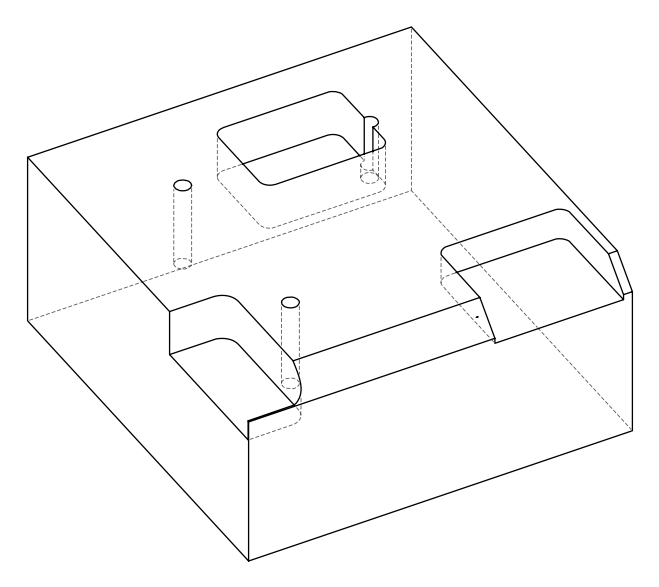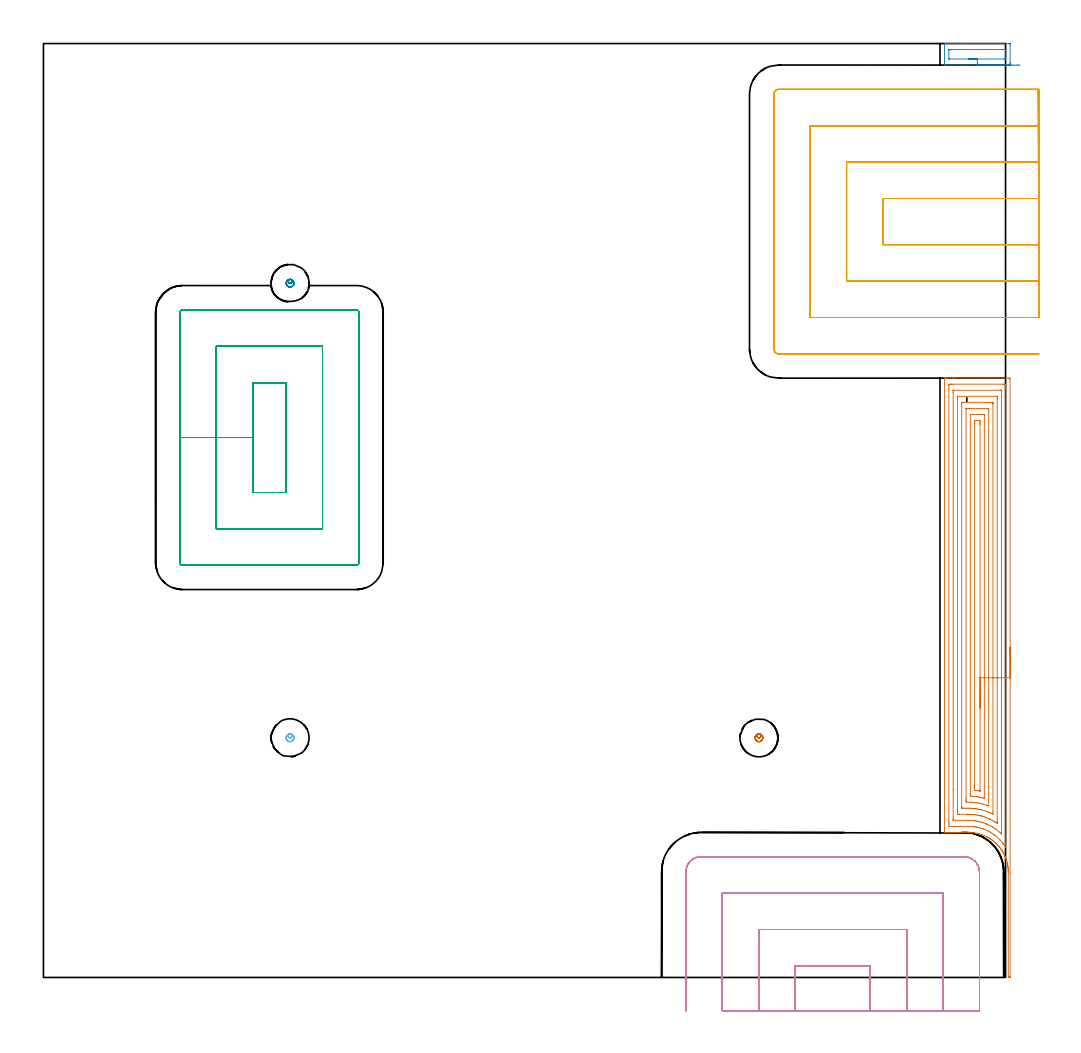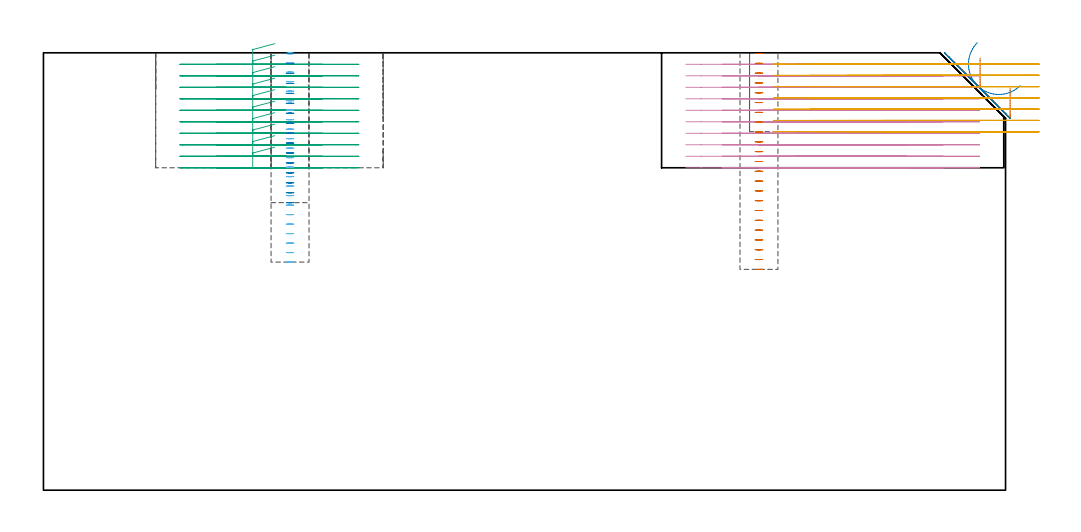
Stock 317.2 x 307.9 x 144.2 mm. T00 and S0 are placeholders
(PLAN: 8 operations, 2 tool changes, 60.2 min)
(1 AREA_MILL | FG_CHAMFER_SURFACE | UGT0205_001 | 10.38 min | 44917 mm3)
(2 AREA_MILL_1 | FG_CHAMFER_SURFACE_1 | UGT0205_001 | 0.67 min | 3534 mm3)
(3 MILL_RECTANGULAR_POCKET | POCKET_RECTANGULAR_STRAIGHT | NXT0201_012 | Follow Part, ap 4, ae 75% | 12.98 min | 282352 mm3)
(4 MILL_SLOT | SLOT_PARTIAL_RECTANGULAR | NXT0201_012 | Follow Part, ap 4, ae 75% | 17.86 min | 194769 mm3)
(5 MILL_SLOT_1 | SLOT_PARTIAL_RECTANGULAR_1 | NXT0201_012 | Follow Part, ap 4, ae 75% | 15.29 min | 221695 mm3)
(6 MILL_BLIND_HOLE_FROM_SOLID_MATERIAL | STEP1POCKET | NXT0201_010 | Spiral | 1.1 min | 8479 mm3)
(7 MILL_BLIND_HOLE_FROM_SOLID_MATERIAL_1 | STEP1POCKET_1 | NXT0201_010 | Spiral | 1.1 min | 8752 mm3)
(8 MILL_BLIND_HOLE_FROM_SOLID_MATERIAL_2 | STEP1POCKET_2 | NXT0201_010 | Spiral | 0.77 min | 4123 mm3)
(TOOL UGT0205_001 | Chamfer Mill 20 x 3 x 45 deg. | D20 FL50 Z2)
(TOOL NXT0201_012 | ENDMILL 16mm [2P460-1600-NA 1630] | D16 FL38 Z6)
(TOOL NXT0201_010 | ENDMILL 10mm [2P460-1000-NA 1630] | D10 FL30 Z6)
(OP 1 AREA_MILL)
G17 G21 G94 G90
T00 M6
G54
G17 G0 G90 X318.7 Y108.8 S1061 M3
G43 Z154.2 H0
Z132.6
G94 G1 Y108.762 Z131.728 F250.
Y108.648 Z130.864
Y108.459 Z130.012
Y108.197 Z129.18
Y107.863 Z128.374
Y107.46 Z127.6
Y106.992 Z126.864
Y106.46 Z126.172
Y105.871 Z125.529
Y105.228 Z124.94
Y104.536 Z124.409
Y103.8 Z123.94
Y103.026 Z123.537
Y102.22 Z123.203
Y101.388 Z122.941
Y100.537 Z122.752
Y99.672 Z122.638
Y98.8 Z122.6
Y0.323
X318.699 Y0.162 Z122.601
X318.695 Y0.021 Z122.605
X318.693 Y0.002 Z122.607
X318.358 Y0. Z122.941
X318.132 Z123.167
X318.123 Y0.002 Z123.176
X318.105 Y0.008 Z123.19
X318.1 Y0.161 Z123.2
X318.097 Y34.573 Z123.201
X318.096 Y34.81 Z123.198
X318.089 Y35.001 Z123.204
X318.088 Y35.019
X318.083 Y35.12 Z123.207
X318.075 Y35.479 Z123.223
X318.046 Y35.925 Z123.253
X318.003 Y36.314 Z123.292
X317.998 Y36.371 Z123.298
X317.978 Y36.523 Z123.321
X317.937 Y36.817 Z123.361
X317.868 Y37.207 Z123.428
X317.859 Y37.263 Z123.439
X317.853 Y37.292 Z123.445
X317.836 Y37.377 Z123.464
X317.766 Y37.709 Z123.534
X317.653 Y38.155 Z123.645
X317.552 Y38.506 Z123.747
X317.473 Y38.781 Z123.827
X317.383 Y39.046 Z123.916
X317.281 Y39.322 Z124.019
X317.217 Y39.494 Z124.082
X317.12 Y39.73 Z124.177
X317.056 Y39.885 Z124.239
X317.035 Y39.938 Z124.262
X316.988 Y40.045 Z124.312
X316.946 Y40.137 Z124.354
X316.856 Y40.331 Z124.441
X316.831 Y40.386 Z124.466
X316.587 Y40.885 Z124.713
X316.395 Y41.224 Z124.903
X316.349 Y41.306 Z124.949
X316.129 Y41.67 Z125.168
X316.098 Y41.722 Z125.199
X315.76 Y42.229 Z125.537
X315.7 Y42.319 Z125.597
X315.594 Y42.468 Z125.703
X315.463 Y42.642 Z125.835
X315.156 Y43.028 Z126.144
X314.87 Y43.367 Z126.428
X314.815 Y43.434 Z126.484
X314.795 Y43.456 Z126.504
X314.751 Y43.506 Z126.548
X314.638 Y43.623 Z126.661
X314.573 Y43.689 Z126.723
X314.345 Y43.928 Z126.953
X313.93 Y44.34 Z127.37
X313.876 Y44.388 Z127.424
X313.866 Y44.397 Z127.434
X313.683 Y44.548 Z127.612
X313.096 Y45.039 Z128.204
X313.044 Y45.082 Z128.256
X312.776 Y45.289 Z128.524
X312.682 Y45.353 Z128.618
X312.349 Y45.578 Z128.949
X312.189 Y45.687 Z129.11
X312.158 Y45.709 Z129.142
X311.82 Y45.92 Z129.48
X311.77 Y45.952 Z129.529
X311.607 Y46.046 Z129.688
X311.458 Y46.134 Z129.84
X311.377 Y46.181 Z129.922
X311.272 Y46.237 Z130.028
X311.06 Y46.339 Z130.239
X310.387 Y46.665 Z130.913
X309.5 Y47.029 Z131.799
X309.385 Y47.073 Z131.913
X308.614 Y47.304 Z132.684
X307.728 Y47.519 Z133.57
X307.455 Y47.566 Z133.842
X307.382 Y47.578 Z133.914
X306.842 Y47.67 Z134.455
X305.956 Y47.76 Z135.342
X305.071 Y47.793 Z136.228
X297.326 Y47.801 Z143.971
X297.105 Y47.81 Z144.191
X297.1 Y47.919 Z144.2
Y197.438
X297.103 Y197.59 Z144.188
X297.143 Y197.594 Z144.149
X297.512 Y197.6 Z143.788
X297.912 Z143.387
X298.558 Z142.738
X299.77 Z141.527
X300.337 Z140.957
X311.904 Z129.393
X318.132 Z123.165
X318.417 Y197.598 Z122.88
X318.692 Y197.59 Z122.606
X318.699 Y197.316 Z122.599
X318.7 Y98.8 Z122.6
X317.286 Z124.014
Y44.305
X317.283 Y43.456 Z124.017
X317.282 Y43.416 Z124.018
X317.242 Y42.923 Z124.058
X316.882 Y43.456 Z124.418
X316.666 Y43.768 Z124.634
X316.353 Y44.191 Z124.947
X316.229 Y44.348 Z125.071
X315.623 Y45.081 Z125.677
X315.47 Y45.241 Z125.83
X315.463 Y45.248 Z125.837
X314.598 Y46.108 Z126.702
X314.573 Y46.129 Z126.727
X313.683 Y46.856 Z127.617
X313.466 Y47.026 Z127.834
X312.794 Y47.485 Z128.506
X312.101 Y47.919 Z129.199
X311.904 Y48.029 Z129.396
X311.665 Y48.159 Z129.635
X311.014 Y48.465 Z130.286
X310.231 Y48.812 Z131.069
X310.124 Y48.855 Z131.176
X310.052 Y48.885 Z131.248
X309.55 Y49.058 Z131.75
X309.235 Y49.154 Z132.065
X308.752 Y49.295 Z132.548
X308.345 Y49.393 Z132.955
X308.011 Y49.47 Z133.289
X307.606 Y49.553 Z133.694
X307.455 Y49.577 Z133.845
X307.036 Y49.642 Z134.264
X306.566 Y49.704 Z134.734
X306.56 Z134.74
X305.676 Y49.768 Z135.624
X305.608 Y49.772 Z135.692
X304.786 Y49.791 Z136.514
X304.698 Y49.792 Z136.602
X299.353 Y49.798 Z141.947
X298.558 Y49.809 Z142.742
X298.517 Y50.597 Z142.783
X298.516 Y50.639 Z142.784
X298.514 Y51.489 Z142.786
Y194.357
X298.517 Y195.206 Z142.783
X298.519 Y195.245 Z142.781
X298.558 Y195.59 Z142.742
X299.057 Y195.598 Z142.243
X299.447 Y195.599 Z141.853
X299.945 Y195.6 Z141.355
X316.353 Y195.599 Z124.947
X316.853 Y195.597 Z124.447
X317.242 Y195.59 Z124.058
X317.28 Y195.206 Z124.02
X317.283 Y195.166 Z124.017
X317.286 Y194.314 Z124.014
Y194.27
Y98.8
X315.871 Z125.429
Y47.509
X315.869 Y47.372 Z125.431
X315.868 Y47.324 Z125.432
X315.866 Y47.31 Z125.434
X315.836 Y47.335 Z125.464
X315.463 Y47.682 Z125.837
X315.2 Y47.919 Z126.1
X314.573 Y48.436 Z126.727
X314.101 Y48.812 Z127.199
X313.683 Y49.097 Z127.617
X312.863 Y49.634 Z128.437
X312.794 Y49.677 Z128.506
X312.749 Y49.704 Z128.551
X312.206 Y50. Z129.094
X311.904 Y50.148 Z129.396
X311.069 Y50.541 Z130.231
X311.014 Y50.565 Z130.286
X310.94 Y50.597 Z130.36
X310.124 Y50.914 Z131.176
X309.644 Y51.079 Z131.656
X309.235 Y51.192 Z132.065
X308.427 Y51.407 Z132.873
X308.345 Y51.426 Z132.955
X308.05 Y51.489 Z133.25
X307.455 Y51.593 Z133.845
X307.332 Y51.613 Z133.968
X306.565 Y51.698 Z134.735
X306.335 Y51.721 Z134.965
X305.676 Y51.762 Z135.624
X305.39 Y51.776 Z135.91
X304.786 Y51.788 Z136.514
X304.484 Y51.792 Z136.816
X300.029 Y51.799 Z141.271
X299.967 Y51.803 Z141.333
X299.94 Y51.807 Z141.36
X299.935 Y51.817 Z141.365
X299.932 Y51.895 Z141.368
X299.929 Y52.382 Z141.371
X299.928 Y61.836 Z141.372
X299.929 Y192.938 Z141.371
Y193.421
X299.931 Y193.524 Z141.369
X299.934 Y193.573 Z141.366
X299.936 Y193.59 Z141.364
X299.981 Y193.593 Z141.319
X300.16 Y193.599 Z141.14
X315.463 Y193.6 Z125.837
X315.641 Y193.598 Z125.659
X315.76 Y193.595 Z125.54
X315.853 Y193.59 Z125.447
X315.865 Y193.576 Z125.435
X315.867 Y193.557 Z125.433
X315.869 Y193.421 Z125.431
X315.871 Y193.012 Z125.429
Y98.8
X314.457 Z126.843
Y51.489
X314.455 Y51.101 Z126.845
X314.453 Y50.907 Z126.847
X314.45 Y50.825 Z126.85
X314.193 Y50.978 Z127.107
X313.683 Y51.302 Z127.617
X313.385 Y51.489 Z127.915
X312.794 Y51.822 Z128.506
X312.128 Y52.157 Z129.172
X311.904 Y52.261 Z129.396
X311.638 Y52.382 Z129.662
X311.014 Y52.64 Z130.286
X310.583 Y52.815 Z130.717
X310.124 Y52.969 Z131.176
X309.289 Y53.22 Z132.011
X309.235 Y53.234 Z132.065
X309.076 Y53.275 Z132.224
X308.345 Y53.441 Z132.955
X308.134 Y53.487 Z133.166
X307.455 Y53.599 Z133.845
X306.951 Y53.662 Z134.349
X306.565 Y53.7 Z134.735
X306.102 Y53.739 Z135.198
X305.676 Y53.762 Z135.624
X305.171 Y53.781 Z136.129
X304.786 Y53.787 Z136.514
X304.27 Y53.792 Z137.03
X302.117 Y53.796 Z139.183
X301.594 Y53.799 Z139.706
X301.423 Y53.806 Z139.877
X301.35 Y53.826 Z139.95
X301.345 Y54.049 Z139.955
X301.344 Y54.167 Z139.956
X301.343 Y54.944 Z139.957
Y190.743
X301.345 Y191.517 Z139.955
X301.347 Y191.57 Z139.953
X301.349 Y191.59 Z139.951
X301.37 Y191.592 Z139.93
X301.476 Y191.596 Z139.824
X301.69 Y191.599 Z139.61
X314.125 Z127.175
X314.328 Y191.597 Z126.972
X314.428 Y191.592 Z126.872
X314.449 Y191.59 Z126.851
X314.451 Y191.577 Z126.849
X314.453 Y191.539 Z126.847
X314.457 Y190.86 Z126.843
Y190.743
Y98.8
X313.043 Z128.257
Y54.81
X313.041 Y54.167 Z128.259
X313.039 Y53.921 Z128.261
X313.036 Y53.847 Z128.264
X312.94 Y53.888 Z128.36
X312.794 Y53.952 Z128.506
X312.329 Y54.167 Z128.971
X311.904 Y54.353 Z129.396
X311.579 Y54.494 Z129.721
X311.014 Y54.715 Z130.286
X310.181 Y55.003 Z131.119
X310.124 Y55.02 Z131.176
X309.987 Y55.06 Z131.313
X309.235 Y55.258 Z132.065
X308.97 Y55.326 Z132.33
X308.345 Y55.458 Z132.955
X307.858 Y55.548 Z133.442
X307.455 Y55.605 Z133.845
X306.835 Y55.682 Z134.465
X306.565 Y55.705 Z134.735
X305.869 Y55.758 Z135.431
X305.676 Y55.766 Z135.624
X304.95 Y55.788 Z136.35
X304.786 Y55.79 Z136.514
X304.055 Y55.793 Z137.245
X303.163 Y55.795 Z138.137
X303.006 Y55.799 Z138.294
X302.849 Y55.805 Z138.451
X302.763 Y55.812 Z138.537
X302.761 Y55.87 Z138.539
X302.759 Y55.953 Z138.541
X302.757 Y56.202 Z138.543
Y188.315
X302.758 Y188.958 Z138.542
X302.76 Y189.205 Z138.54
X302.764 Y189.458 Z138.536
X302.773 Y189.59 Z138.527
X302.847 Y189.593 Z138.453
X303.006 Y189.597 Z138.294
X303.257 Y189.6 Z138.043
X312.154 Z129.146
X312.794 Y189.595 Z128.506
X313.006 Y189.59 Z128.294
X313.036 Y189.588 Z128.264
X313.039 Y189.508 Z128.261
X313.041 Y189.375 Z128.259
X313.043 Y189.208 Z128.257
Y188.958
Y98.8
X311.629 Z129.671
X311.628 Y56.691 Z129.672
X311.627 Y56.614 Z129.673
X311.625 Y56.577 Z129.675
X311.624 Y56.569 Z129.676
X311.014 Y56.78 Z130.286
X310.818 Y56.845 Z130.482
X310.124 Y57.052 Z131.176
X309.835 Y57.136 Z131.465
X309.235 Y57.284 Z132.065
X308.665 Y57.417 Z132.635
X308.345 Y57.475 Z132.955
X307.59 Y57.603 Z133.71
X307.455 Y57.619 Z133.845
X306.591 Y57.712 Z134.709
X306.565 Y57.714 Z134.735
X306.234 Y57.738 Z135.066
X305.676 Y57.771 Z135.624
X305.641 Y57.773 Z135.659
X304.18 Y57.803 Z137.12
X304.178 Y57.905 Z137.122
X304.173 Y58.353 Z137.127
X304.172 Y58.631 Z137.128
X304.171 Y59.247 Z137.129
X304.172 Y187.173 Z137.128
X304.174 Y187.481 Z137.126
X304.176 Y187.557 Z137.124
X304.178 Y187.587 Z137.122
X304.218 Y187.59 Z137.082
X304.362 Y187.597 Z136.938
X304.786 Y187.599 Z136.514
X305.25 Y187.6 Z136.05
X311.014 Y187.599 Z130.286
X311.481 Y187.597 Z129.819
X311.601 Y187.59 Z129.699
X311.622 Y187.584 Z129.678
X311.624 Y187.544 Z129.676
X311.627 Y187.45 Z129.673
X311.628 Y187.173 Z129.672
X311.629 Y186.556 Z129.671
Y98.8
X310.215 Z131.085
X310.214 Y59.433 Z131.086
X310.211 Y59.252 Z131.089
X310.208 Y59.132 Z131.092
X310.201 Y59.084 Z131.099
X310.188 Y59.086 Z131.112
X310.124 Y59.1 Z131.176
X309.502 Y59.255 Z131.798
X309.235 Y59.312 Z132.065
X308.377 Y59.491 Z132.923
X308.345 Y59.496 Z132.955
X308.181 Y59.523 Z133.119
X307.455 Y59.623 Z133.845
X307.341 Y59.638 Z133.959
X306.565 Y59.712 Z134.735
X306.359 Y59.73 Z134.941
X305.676 Y59.783 Z135.624
X305.592 Y59.791 Z135.708
X305.585 Y60.416 Z135.715
X305.586 Y185.387 Z135.714
Y185.477
X305.59 Y185.568 Z135.71
X305.592 Y185.587 Z135.708
X305.598 Y185.591 Z135.702
X305.623 Y185.596 Z135.677
X305.676 Y185.598 Z135.624
X306.353 Y185.6 Z134.947
X306.565 Z134.735
X309.235 Z132.065
X309.914 Y185.599 Z131.386
X310.124 Y185.593 Z131.176
X310.193 Y185.59 Z131.107
X310.208 Y185.58 Z131.092
X310.211 Y185.538 Z131.089
X310.213 Y185.478 Z131.087
X310.214 Y185.387 Z131.086
X310.215 Y185.297 Z131.085
Y98.8
X308.8 Z132.5
Y61.745
X308.798 Y61.592 Z132.502
X308.795 Y61.471 Z132.505
X308.794 Y61.441 Z132.506
X308.776 Z132.524
X308.724 Y61.447 Z132.576
X308.113 Y61.541 Z133.187
X307.455 Y61.626 Z133.845
X307.093 Y61.672 Z134.207
X307.009 Y61.688 Z134.291
X307.006 Y61.76 Z134.294
X307.002 Y62.201 Z134.298
X307. Y62.658 Z134.3
Y63.094
Y182.273
X307.002 Y182.709 Z134.298
X307.006 Y183.159 Z134.294
X307.018 Y183.59 Z134.282
X307.455 Y183.6 Z133.845
X308.345 Z132.955
X308.782 Y183.59 Z132.518
X308.793 Y183.45 Z132.507
X308.797 Y183.148 Z132.503
X308.8 Y182.709 Z132.5
Y182.252
Y98.8
Y97.928 Z132.538
Y97.064 Z132.651
Y96.212 Z132.84
Y95.38 Z133.103
Y94.574 Z133.436
Y93.8 Z133.839
Y93.064 Z134.308
Y92.372 Z134.839
Y91.729 Z135.429
Y91.14 Z136.072
Y90.609 Z136.764
Y90.14 Z137.5
Y89.737 Z138.273
Y89.403 Z139.079
Y89.141 Z139.911
Y88.952 Z140.763
Y88.838 Z141.628
Y88.8 Z142.5
G0 Z154.2
M5
M2
(OP 2 AREA_MILL_1)
G17 G21 G94 G90
T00 M6
G54
G17 G0 G90 X322.042 Y300.8 S1061 M3
G43 Z154.2 H0
Z133.395
G94 G1 X321.399 Z132.806 F250.
X320.707 Z132.275
X319.971 Z131.806
X319.197 Z131.403
X318.391 Z131.07
X317.559 Z130.807
X316.708 Z130.618
X315.843 Z130.504
X314.971 Z130.466
X314.1 Z130.504
X313.235 Z130.618
X312.383 Z130.807
X311.551 Z131.07
X310.745 Z131.403
X309.971 Z131.806
X309.235 Z132.275
X308.543 Z132.806
X307.9 Z133.395
X303.006 Z138.287
X302.159 Z139.14
X297.154 Z144.145
X297.105 Y300.803 Z144.193
X297.104 Y300.806 Z144.194
X297.1 Y300.821 Z144.2
Y307.879
X297.104 Y307.894 Z144.194
X297.105 Y307.897 Z144.193
X297.154 Y307.9 Z144.145
X302.159 Z139.14
X303.006 Z138.287
X318.132 Z123.163
X318.559 Y307.897 Z122.736
X318.691 Y307.89 Z122.605
X318.698 Y307.759 Z122.598
X318.7 Y307.438 Z122.6
Y301.581
X318.697 Y301.262 Z122.603
X318.691 Y300.806 Z122.605
X318.596 Y300.802 Z122.699
X318.132 Y300.8 Z123.163
X307.9 Z133.395
X307.902 Y301.262 Z133.398
X307.9 Y302.8 Z133.4
X298.785 Y302.801 Z142.515
X298.558 Y302.807 Z142.742
X298.531 Y302.809 Z142.769
X298.521 Y302.899 Z142.779
X298.516 Y302.984 Z142.784
X298.515 Y303.027 Z142.785
Y305.759
X298.518 Y305.845 Z142.782
X298.522 Y305.892 Z142.778
X298.53 Y305.894 Z142.77
X298.558 Y305.897 Z142.742
X299.219 Y305.9 Z142.081
X317.015 Y305.899 Z124.285
X317.242 Y305.893 Z124.058
X317.269 Y305.891 Z124.031
X317.279 Y305.801 Z124.021
X317.284 Y305.716 Z124.016
X317.285 Y305.673 Z124.015
Y302.941
X317.282 Y302.855 Z124.018
X317.278 Y302.808 Z124.022
X317.27 Y302.806 Z124.03
X317.242 Y302.803 Z124.058
X316.581 Y302.8 Z124.719
X307.9 Z133.4
X307.311 Z134.043
X306.78 Z134.735
X306.311 Z135.471
X305.908 Z136.245
X305.574 Z137.051
X305.312 Z137.883
X305.123 Z138.735
X305.009 Z139.6
X304.971 Z140.471
X305.009 Z141.343
X305.123 Z142.208
X305.312 Z143.059
X305.574 Z143.891
X305.908 Z144.697
X306.311 Z145.471
X306.78 Z146.207
X307.311 Z146.899
X307.9 Z147.542
G0 Z154.2
M5
M2
(OP 3 MILL_RECTANGULAR_POCKET)
G17 G21 G94 G90
T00 M6
G54
G17 G0 G90 X76.241 Y196.1 S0 M3
G43 Z154.2 H1
Z147.2
G94 G1 X69. Z145.26 F250.
Y178. Z140.41
Y159.9 F500.
X80.
Y196.1
X69.
Y178.
X57.
Y147.9
X92.
Y208.1
X57.
Y178.
X45.
Y136.7
G3 X45.8 Y135.9 R0.8
G1 X103.2
G3 X104. Y136.7 R0.8
G1 Y219.3
G3 X103.2 Y220.1 R0.8
G1 X45.8
G3 X45. Y219.3 R0.8
G1 Y178.
Y177.
G0 X76.241 Y196.1 Z143.41
G1 X69. Z141.47 F250.
Y178. Z136.62
Y159.9 F500.
X80.
Y196.1
X69.
Y178.
X57.
Y147.9
X92.
Y208.1
X57.
Y178.
X45.
Y136.7
G3 X45.8 Y135.9 R0.8
G1 X103.2
G3 X104. Y136.7 R0.8
G1 Y219.3
G3 X103.2 Y220.1 R0.8
G1 X45.8
G3 X45. Y219.3 R0.8
G1 Y178.
Y177.
G0 X76.241 Y196.1 Z139.62
G1 X69. Z137.68 F250.
Y178. Z132.83
Y159.9 F500.
X80.
Y196.1
X69.
Y178.
X57.
Y147.9
X92.
Y208.1
X57.
Y178.
X45.
Y136.7
G3 X45.8 Y135.9 R0.8
G1 X103.2
G3 X104. Y136.7 R0.8
G1 Y219.3
G3 X103.2 Y220.1 R0.8
G1 X45.8
G3 X45. Y219.3 R0.8
G1 Y178.
Y177.
G0 X76.241 Y196.1 Z135.83
G1 X69. Z133.89 F250.
Y178. Z129.04
Y159.9 F500.
X80.
Y196.1
X69.
Y178.
X57.
Y147.9
X92.
Y208.1
X57.
Y178.
X45.
Y136.7
G3 X45.8 Y135.9 R0.8
G1 X103.2
G3 X104. Y136.7 R0.8
G1 Y219.3
G3 X103.2 Y220.1 R0.8
G1 X45.8
G3 X45. Y219.3 R0.8
G1 Y178.
Y177.
G0 X76.241 Y196.1 Z132.04
G1 X69. Z130.1 F250.
Y178. Z125.25
Y159.9 F500.
X80.
Y196.1
X69.
Y178.
X57.
Y147.9
X92.
Y208.1
X57.
Y178.
X45.
Y136.7
G3 X45.8 Y135.9 R0.8
G1 X103.2
G3 X104. Y136.7 R0.8
G1 Y219.3
G3 X103.2 Y220.1 R0.8
G1 X45.8
G3 X45. Y219.3 R0.8
G1 Y178.
Y177.
G0 X76.241 Y196.1 Z128.25
G1 X69. Z126.31 F250.
Y178. Z121.46
Y159.9 F500.
X80.
Y196.1
X69.
Y178.
X57.
Y147.9
X92.
Y208.1
X57.
Y178.
X45.
Y136.7
G3 X45.8 Y135.9 R0.8
G1 X103.2
G3 X104. Y136.7 R0.8
G1 Y219.3
G3 X103.2 Y220.1 R0.8
G1 X45.8
G3 X45. Y219.3 R0.8
G1 Y178.
Y177.
G0 X76.241 Y196.1 Z124.46
G1 X69. Z122.52 F250.
Y178. Z117.67
Y159.9 F500.
X80.
Y196.1
X69.
Y178.
X57.
Y147.9
X92.
Y208.1
X57.
Y178.
X45.
Y136.7
G3 X45.8 Y135.9 R0.8
G1 X103.2
G3 X104. Y136.7 R0.8
G1 Y219.3
G3 X103.2 Y220.1 R0.8
G1 X45.8
G3 X45. Y219.3 R0.8
G1 Y178.
Y177.
G0 X76.241 Y196.1 Z120.67
G1 X69. Z118.73 F250.
Y178. Z113.88
Y159.9 F500.
X80.
Y196.1
X69.
Y178.
X57.
Y147.9
X92.
Y208.1
X57.
Y178.
X45.
Y136.7
G3 X45.8 Y135.9 R0.8
G1 X103.2
G3 X104. Y136.7 R0.8
G1 Y219.3
G3 X103.2 Y220.1 R0.8
G1 X45.8
G3 X45. Y219.3 R0.8
G1 Y178.
Y177.
G0 X76.241 Y196.1 Z116.88
G1 X69. Z114.94 F250.
Y178. Z110.09
Y159.9 F500.
X80.
Y196.1
X69.
Y178.
X57.
Y147.9
X92.
Y208.1
X57.
Y178.
X45.
Y136.7
G3 X45.8 Y135.9 R0.8
G1 X103.2
G3 X104. Y136.7 R0.8
G1 Y219.3
G3 X103.2 Y220.1 R0.8
G1 X45.8
G3 X45. Y219.3 R0.8
G1 Y178.
Y177.
G0 X76.241 Y196.1 Z113.09
G1 X69. Z111.15 F250.
Y178. Z106.3
Y159.9 F500.
X80.
Y196.1
X69.
Y178.
X57.
Y147.9
X92.
Y208.1
X57.
Y178.
X45.
Y136.7
G3 X45.8 Y135.9 R0.8
G1 X103.2
G3 X104. Y136.7 R0.8
G1 Y219.3
G3 X103.2 Y220.1 R0.8
G1 X45.8
G3 X45. Y219.3 R0.8
G1 Y178.
Y177.
G0 Z154.2
M5
M2
(OP 4 MILL_SLOT)
G17 G21 G94 G90
T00 M6
G54
G17 G0 G90 X272.601 Y-11. S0 M3
G43 Z154.2 H1
Z140.41
G94 G1 X272.6 Y-8. F250.
Y3.8 F500.
X247.8
Y-8.
Y-11. F250.
X284.602
X284.6 Y-8.
Y15.8 F500.
X235.8
Y-8.
Y-11. F250.
X296.604
X296.6 Y-8.
Y27.8 F500.
X223.8
Y-8.
Y-11. F250.
X308.6 Y-10.984
Y-7.984
Y34.8 F500.
G3 X303.6 Y39.8 R5.
G1 X216.8
G3 X211.8 Y34.8 R5.
G1 Y-8.
Y-11. F250.
G0 X272.601 Z136.62
G1 X272.6 Y-8.
Y3.8 F500.
X247.8
Y-8.
Y-11. F250.
X284.602
X284.6 Y-8.
Y15.8 F500.
X235.8
Y-8.
Y-11. F250.
X296.604
X296.6 Y-8.
Y27.8 F500.
X223.8
Y-8.
Y-11. F250.
X308.6 Y-10.984
Y-7.984
Y34.8 F500.
G3 X303.6 Y39.8 R5.
G1 X216.8
G3 X211.8 Y34.8 R5.
G1 Y-8.
Y-11. F250.
G0 X272.601 Z132.83
G1 X272.6 Y-8.
Y3.8 F500.
X247.8
Y-8.
Y-11. F250.
X284.602
X284.6 Y-8.
Y15.8 F500.
X235.8
Y-8.
Y-11. F250.
X296.604
X296.6 Y-8.
Y27.8 F500.
X223.8
Y-8.
Y-11. F250.
X308.6 Y-10.984
Y-7.984
Y34.8 F500.
G3 X303.6 Y39.8 R5.
G1 X216.8
G3 X211.8 Y34.8 R5.
G1 Y-8.
Y-11. F250.
G0 X272.6 Z129.04
G1 Y-8.
Y3.8 F500.
X247.8
Y-8.
Y-11. F250.
X284.6
Y-8.
Y15.8 F500.
X235.8
Y-8.
Y-11. F250.
X296.6
Y-8.
Y27.8 F500.
X223.8
Y-8.
Y-11. F250.
X308.6
Y-8.
Y34.8 F500.
G3 X303.6 Y39.8 R5.
G1 X216.8
G3 X211.8 Y34.8 R5.
G1 Y-8.
Y-11. F250.
G0 X272.6 Z125.25
G1 Y-8.
Y3.8 F500.
X247.8
Y-8.
Y-11. F250.
X284.6
Y-8.
Y15.8 F500.
X235.8
Y-8.
Y-11. F250.
X296.6
Y-8.
Y27.8 F500.
X223.8
Y-8.
Y-11. F250.
X308.6
Y-8.
Y34.8 F500.
G3 X303.6 Y39.8 R5.
G1 X216.8
G3 X211.8 Y34.8 R5.
G1 Y-8.
Y-11. F250.
G0 X272.6 Z121.46
G1 Y-8.
Y3.8 F500.
X247.8
Y-8.
Y-11. F250.
X284.6
Y-8.
Y15.8 F500.
X235.8
Y-8.
Y-11. F250.
X296.6
Y-8.
Y27.8 F500.
X223.8
Y-8.
Y-11. F250.
X308.6
Y-8.
Y34.8 F500.
G3 X303.6 Y39.8 R5.
G1 X216.8
G3 X211.8 Y34.8 R5.
G1 Y-8.
Y-11. F250.
G0 X272.6 Z117.67
G1 Y-8.
Y3.8 F500.
X247.8
Y-8.
Y-11. F250.
X284.6
Y-8.
Y15.8 F500.
X235.8
Y-8.
Y-11. F250.
X296.6
Y-8.
Y27.8 F500.
X223.8
Y-8.
Y-11. F250.
X308.6
Y-8.
Y34.8 F500.
G3 X303.6 Y39.8 R5.
G1 X216.8
G3 X211.8 Y34.8 R5.
G1 Y-8.
Y-11. F250.
G0 X272.6 Z113.88
G1 Y-8.
Y3.8 F500.
X247.8
Y-8.
Y-11. F250.
X284.6
Y-8.
Y15.8 F500.
X235.8
Y-8.
Y-11. F250.
X296.6
Y-8.
Y27.8 F500.
X223.8
Y-8.
Y-11. F250.
X308.6
Y-8.
Y34.8 F500.
G3 X303.6 Y39.8 R5.
G1 X216.8
G3 X211.8 Y34.8 R5.
G1 Y-8.
Y-11. F250.
G0 X272.6 Z110.09
G1 Y-8.
Y3.8 F500.
X247.8
Y-8.
Y-11. F250.
X284.6
Y-8.
Y15.8 F500.
X235.8
Y-8.
Y-11. F250.
X296.6
Y-8.
Y27.8 F500.
X223.8
Y-8.
Y-11. F250.
X308.6
Y-8.
Y34.8 F500.
G3 X303.6 Y39.8 R5.
G1 X216.8
G3 X211.8 Y34.8 R5.
G1 Y-8.
Y-11. F250.
G0 X272.6 Z106.3
G1 Y-8.
Y3.8 F500.
X247.8
Y-8.
Y-11. F250.
X284.6
Y-8.
Y15.8 F500.
X235.8
Y-8.
Y-11. F250.
X296.6
Y-8.
Y27.8 F500.
X223.8
Y-8.
Y-11. F250.
X308.6
Y-8.
Y34.8 F500.
G3 X303.6 Y39.8 R5.
G1 X216.8
G3 X211.8 Y34.8 R5.
G1 Y-8.
Y-11. F250.
G0 Z154.2
M5
M2
(OP 5 MILL_SLOT_1)
G17 G21 G94 G90
T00 M6
G54
G17 G0 G90 X328.2 Y256.822 S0 M3
G43 Z154.2 H1
Z140.486
G94 G1 X325.2 Y256.801 F250.
X324.946 Y256.8 F500.
X276.8
Y241.6
X324.946
X325.2 Y241.599
X328.2 Y241.578 F250.
Y268.833
X325.2 Y268.801
G2 X324.946 Y268.8 R24. F500.
G1 X264.8
Y229.6
X324.946
G2 X325.2 Y229.599 R24.
G1 X328.2 Y229.567 F250.
X328.199 Y280.866
X325.2 Y280.803
G2 X324.946 Y280.8 R12. F500.
G1 X252.8
Y217.6
X324.946
G2 X325.2 Y217.597 R12.
G1 X328.199 Y217.534 F250.
X327.946 Y292.8
X324.946
X242.4 F500.
G3 X240.8 Y291.2 R1.6
G1 Y207.2
G3 X242.4 Y205.6 R1.6
G1 X324.946
X327.946 F250.
G0 X328.2 Y256.822 Z136.771
G1 X325.2 Y256.801
X324.946 Y256.8 F500.
X276.8
Y241.6
X324.946
X325.2 Y241.599
X328.2 Y241.578 F250.
Y268.833
X325.2 Y268.801
G2 X324.946 Y268.8 R24. F500.
G1 X264.8
Y229.6
X324.946
G2 X325.2 Y229.599 R24.
G1 X328.2 Y229.567 F250.
X328.199 Y280.866
X325.2 Y280.803
G2 X324.946 Y280.8 R12. F500.
G1 X252.8
Y217.6
X324.946
G2 X325.2 Y217.597 R12.
G1 X328.199 Y217.534 F250.
X327.946 Y292.8
X324.946
X242.4 F500.
G3 X240.8 Y291.2 R1.6
G1 Y207.2
G3 X242.4 Y205.6 R1.6
G1 X324.946
X327.946 F250.
G0 X328.2 Y256.822 Z133.057
G1 X325.2 Y256.801
X324.946 Y256.8 F500.
X276.8
Y241.6
X324.946
X325.2 Y241.599
X328.2 Y241.578 F250.
Y268.833
X325.2 Y268.801
G2 X324.946 Y268.8 R24. F500.
G1 X264.8
Y229.6
X324.946
G2 X325.2 Y229.599 R24.
G1 X328.2 Y229.567 F250.
X328.199 Y280.866
X325.2 Y280.803
G2 X324.946 Y280.8 R12. F500.
G1 X252.8
Y217.6
X324.946
G2 X325.2 Y217.597 R12.
G1 X328.199 Y217.534 F250.
X327.946 Y292.8
X324.946
X242.4 F500.
G3 X240.8 Y291.2 R1.6
G1 Y207.2
G3 X242.4 Y205.6 R1.6
G1 X324.946
X327.946 F250.
G0 X328.2 Y256.8 Z129.343
G1 X325.2
X276.8 F500.
Y241.6
X325.2
X328.2 F250.
Y268.8
X325.2
X264.8 F500.
Y229.6
X325.2
X328.2 F250.
Y280.8
X325.2
X252.8 F500.
Y217.6
X325.2
X328.2 F250.
X328.199 Y292.8
X325.199
X242.4 F500.
G3 X240.8 Y291.2 R1.6
G1 Y207.2
G3 X242.4 Y205.6 R1.6
G1 X325.199
X328.199 F250.
G0 X328.2 Y256.8 Z125.629
G1 X325.2
X276.8 F500.
Y241.6
X325.2
X328.2 F250.
Y268.8
X325.2
X264.8 F500.
Y229.6
X325.2
X328.2 F250.
Y280.8
X325.2
X252.8 F500.
Y217.6
X325.2
X328.2 F250.
Y292.8
X325.2
X242.4 F500.
G3 X240.8 Y291.2 R1.6
G1 Y207.2
G3 X242.4 Y205.6 R1.6
G1 X325.2
X328.2 F250.
G0 Y256.8 Z121.914
G1 X325.2
X276.8 F500.
Y241.6
X325.2
X328.2 F250.
Y268.8
X325.2
X264.8 F500.
Y229.6
X325.2
X328.2 F250.
Y280.8
X325.2
X252.8 F500.
Y217.6
X325.2
X328.2 F250.
Y292.8
X325.2
X242.4 F500.
G3 X240.8 Y291.2 R1.6
G1 Y207.2
G3 X242.4 Y205.6 R1.6
G1 X325.2
X328.2 F250.
G0 Y256.8 Z118.2
G1 X325.2
X276.8 F500.
Y241.6
X325.2
X328.2 F250.
Y268.8
X325.2
X264.8 F500.
Y229.6
X325.2
X328.2 F250.
Y280.8
X325.2
X252.8 F500.
Y217.6
X325.2
X328.2 F250.
Y292.8
X325.2
X242.4 F500.
G3 X240.8 Y291.2 R1.6
G1 Y207.2
G3 X242.4 Y205.6 R1.6
G1 X325.2
X328.2 F250.
G0 Z154.2
M5
M2
(OP 6 MILL_BLIND_HOLE_FROM_SOLID_MATERIAL)
G17 G21 G94 G90
T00 M6
G54
G17 G0 G90 X81.3 Y79. S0 M3
G43 Z154.2 H1
Z144.07
G94 G3 X81.925 Y79.625 R0.625 F250.
X81.3 Y80.25 R0.625
X80.05 Y79. R1.25
X81.3 Y80.25 R-1.25
X80.675 Y79.625 R0.625
X81.3 Y79. R0.625
G0 Z140.939
G3 X81.925 Y79.625 R0.625
X81.3 Y80.25 R0.625
X80.05 Y79. R1.25
X81.3 Y80.25 R-1.25
X80.675 Y79.625 R0.625
X81.3 Y79. R0.625
G0 Z137.809
G3 X81.925 Y79.625 R0.625
X81.3 Y80.25 R0.625
X80.05 Y79. R1.25
X81.3 Y80.25 R-1.25
X80.675 Y79.625 R0.625
X81.3 Y79. R0.625
G0 Z134.678
G3 X81.925 Y79.625 R0.625
X81.3 Y80.25 R0.625
X80.05 Y79. R1.25
X81.3 Y80.25 R-1.25
X80.675 Y79.625 R0.625
X81.3 Y79. R0.625
G0 Z131.548
G3 X81.925 Y79.625 R0.625
X81.3 Y80.25 R0.625
X80.05 Y79. R1.25
X81.3 Y80.25 R-1.25
X80.675 Y79.625 R0.625
X81.3 Y79. R0.625
G0 Z128.417
G3 X81.925 Y79.625 R0.625
X81.3 Y80.25 R0.625
X80.05 Y79. R1.25
X81.3 Y80.25 R-1.25
X80.675 Y79.625 R0.625
X81.3 Y79. R0.625
G0 Z125.287
G3 X81.925 Y79.625 R0.625
X81.3 Y80.25 R0.625
X80.05 Y79. R1.25
X81.3 Y80.25 R-1.25
X80.675 Y79.625 R0.625
X81.3 Y79. R0.625
G0 Z122.157
G3 X81.925 Y79.625 R0.625
X81.3 Y80.25 R0.625
X80.05 Y79. R1.25
X81.3 Y80.25 R-1.25
X80.675 Y79.625 R0.625
X81.3 Y79. R0.625
G0 Z119.026
G3 X81.925 Y79.625 R0.625
X81.3 Y80.25 R0.625
X80.05 Y79. R1.25
X81.3 Y80.25 R-1.25
X80.675 Y79.625 R0.625
X81.3 Y79. R0.625
G0 Z115.896
G3 X81.925 Y79.625 R0.625
X81.3 Y80.25 R0.625
X80.05 Y79. R1.25
X81.3 Y80.25 R-1.25
X80.675 Y79.625 R0.625
X81.3 Y79. R0.625
G0 Z112.765
G3 X81.925 Y79.625 R0.625
X81.3 Y80.25 R0.625
X80.05 Y79. R1.25
X81.3 Y80.25 R-1.25
X80.675 Y79.625 R0.625
X81.3 Y79. R0.625
G0 Z109.635
G3 X81.925 Y79.625 R0.625
X81.3 Y80.25 R0.625
X80.05 Y79. R1.25
X81.3 Y80.25 R-1.25
X80.675 Y79.625 R0.625
X81.3 Y79. R0.625
G0 Z106.504
G3 X81.925 Y79.625 R0.625
X81.3 Y80.25 R0.625
X80.05 Y79. R1.25
X81.3 Y80.25 R-1.25
X80.675 Y79.625 R0.625
X81.3 Y79. R0.625
G0 Z103.374
G3 X81.925 Y79.625 R0.625
X81.3 Y80.25 R0.625
X80.05 Y79. R1.25
X81.3 Y80.25 R-1.25
X80.675 Y79.625 R0.625
X81.3 Y79. R0.625
G0 Z100.243
G3 X81.925 Y79.625 R0.625
X81.3 Y80.25 R0.625
X80.05 Y79. R1.25
X81.3 Y80.25 R-1.25
X80.675 Y79.625 R0.625
X81.3 Y79. R0.625
G0 Z97.113
G3 X81.925 Y79.625 R0.625
X81.3 Y80.25 R0.625
X80.05 Y79. R1.25
X81.3 Y80.25 R-1.25
X80.675 Y79.625 R0.625
X81.3 Y79. R0.625
G0 Z93.983
G3 X81.925 Y79.625 R0.625
X81.3 Y80.25 R0.625
X80.05 Y79. R1.25
X81.3 Y80.25 R-1.25
X80.675 Y79.625 R0.625
X81.3 Y79. R0.625
G0 Z90.852
G3 X81.925 Y79.625 R0.625
X81.3 Y80.25 R0.625
X80.05 Y79. R1.25
X81.3 Y80.25 R-1.25
X80.675 Y79.625 R0.625
X81.3 Y79. R0.625
G0 Z87.722
G3 X81.925 Y79.625 R0.625
X81.3 Y80.25 R0.625
X80.05 Y79. R1.25
X81.3 Y80.25 R-1.25
X80.675 Y79.625 R0.625
X81.3 Y79. R0.625
G0 Z84.591
G3 X81.925 Y79.625 R0.625
X81.3 Y80.25 R0.625
X80.05 Y79. R1.25
X81.3 Y80.25 R-1.25
X80.675 Y79.625 R0.625
X81.3 Y79. R0.625
G0 Z81.461
G3 X81.925 Y79.625 R0.625
X81.3 Y80.25 R0.625
X80.05 Y79. R1.25
X81.3 Y80.25 R-1.25
X80.675 Y79.625 R0.625
X81.3 Y79. R0.625
G0 Z78.33
G3 X81.925 Y79.625 R0.625
X81.3 Y80.25 R0.625
X80.05 Y79. R1.25
X81.3 Y80.25 R-1.25
X80.675 Y79.625 R0.625
X81.3 Y79. R0.625
G0 Z75.2
G3 X81.925 Y79.625 R0.625
X81.3 Y80.25 R0.625
X80.05 Y79. R1.25
X81.3 Y80.25 R-1.25
X80.675 Y79.625 R0.625
X81.3 Y79. R0.625
G0 Z154.2
M5
M2
(OP 7 MILL_BLIND_HOLE_FROM_SOLID_MATERIAL_1)
G17 G21 G94 G90
T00 M6
G54
G17 G0 G90 X235.9 Y79. S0 M3
G43 Z154.2 H1
Z143.965
G94 G3 X236.525 Y79.625 R0.625 F250.
X235.9 Y80.25 R0.625
X234.65 Y79. R1.25
X235.9 Y80.25 R-1.25
X235.275 Y79.625 R0.625
X235.9 Y79. R0.625
G0 Z140.73
G3 X236.525 Y79.625 R0.625
X235.9 Y80.25 R0.625
X234.65 Y79. R1.25
X235.9 Y80.25 R-1.25
X235.275 Y79.625 R0.625
X235.9 Y79. R0.625
G0 Z137.496
G3 X236.525 Y79.625 R0.625
X235.9 Y80.25 R0.625
X234.65 Y79. R1.25
X235.9 Y80.25 R-1.25
X235.275 Y79.625 R0.625
X235.9 Y79. R0.625
G0 Z134.261
G3 X236.525 Y79.625 R0.625
X235.9 Y80.25 R0.625
X234.65 Y79. R1.25
X235.9 Y80.25 R-1.25
X235.275 Y79.625 R0.625
X235.9 Y79. R0.625
G0 Z131.026
G3 X236.525 Y79.625 R0.625
X235.9 Y80.25 R0.625
X234.65 Y79. R1.25
X235.9 Y80.25 R-1.25
X235.275 Y79.625 R0.625
X235.9 Y79. R0.625
G0 Z127.791
G3 X236.525 Y79.625 R0.625
X235.9 Y80.25 R0.625
X234.65 Y79. R1.25
X235.9 Y80.25 R-1.25
X235.275 Y79.625 R0.625
X235.9 Y79. R0.625
G0 Z124.557
G3 X236.525 Y79.625 R0.625
X235.9 Y80.25 R0.625
X234.65 Y79. R1.25
X235.9 Y80.25 R-1.25
X235.275 Y79.625 R0.625
X235.9 Y79. R0.625
G0 Z121.322
G3 X236.525 Y79.625 R0.625
X235.9 Y80.25 R0.625
X234.65 Y79. R1.25
X235.9 Y80.25 R-1.25
X235.275 Y79.625 R0.625
X235.9 Y79. R0.625
G0 Z118.087
G3 X236.525 Y79.625 R0.625
X235.9 Y80.25 R0.625
X234.65 Y79. R1.25
X235.9 Y80.25 R-1.25
X235.275 Y79.625 R0.625
X235.9 Y79. R0.625
G0 Z114.852
G3 X236.525 Y79.625 R0.625
X235.9 Y80.25 R0.625
X234.65 Y79. R1.25
X235.9 Y80.25 R-1.25
X235.275 Y79.625 R0.625
X235.9 Y79. R0.625
G0 Z111.617
G3 X236.525 Y79.625 R0.625
X235.9 Y80.25 R0.625
X234.65 Y79. R1.25
X235.9 Y80.25 R-1.25
X235.275 Y79.625 R0.625
X235.9 Y79. R0.625
G0 Z108.383
G3 X236.525 Y79.625 R0.625
X235.9 Y80.25 R0.625
X234.65 Y79. R1.25
X235.9 Y80.25 R-1.25
X235.275 Y79.625 R0.625
X235.9 Y79. R0.625
G0 Z105.148
G3 X236.525 Y79.625 R0.625
X235.9 Y80.25 R0.625
X234.65 Y79. R1.25
X235.9 Y80.25 R-1.25
X235.275 Y79.625 R0.625
X235.9 Y79. R0.625
G0 Z101.913
G3 X236.525 Y79.625 R0.625
X235.9 Y80.25 R0.625
X234.65 Y79. R1.25
X235.9 Y80.25 R-1.25
X235.275 Y79.625 R0.625
X235.9 Y79. R0.625
G0 Z98.678
G3 X236.525 Y79.625 R0.625
X235.9 Y80.25 R0.625
X234.65 Y79. R1.25
X235.9 Y80.25 R-1.25
X235.275 Y79.625 R0.625
X235.9 Y79. R0.625
G0 Z95.443
G3 X236.525 Y79.625 R0.625
X235.9 Y80.25 R0.625
X234.65 Y79. R1.25
X235.9 Y80.25 R-1.25
X235.275 Y79.625 R0.625
X235.9 Y79. R0.625
G0 Z92.209
G3 X236.525 Y79.625 R0.625
X235.9 Y80.25 R0.625
X234.65 Y79. R1.25
X235.9 Y80.25 R-1.25
X235.275 Y79.625 R0.625
X235.9 Y79. R0.625
G0 Z88.974
G3 X236.525 Y79.625 R0.625
X235.9 Y80.25 R0.625
X234.65 Y79. R1.25
X235.9 Y80.25 R-1.25
X235.275 Y79.625 R0.625
X235.9 Y79. R0.625
G0 Z85.739
G3 X236.525 Y79.625 R0.625
X235.9 Y80.25 R0.625
X234.65 Y79. R1.25
X235.9 Y80.25 R-1.25
X235.275 Y79.625 R0.625
X235.9 Y79. R0.625
G0 Z82.504
G3 X236.525 Y79.625 R0.625
X235.9 Y80.25 R0.625
X234.65 Y79. R1.25
X235.9 Y80.25 R-1.25
X235.275 Y79.625 R0.625
X235.9 Y79. R0.625
G0 Z79.27
G3 X236.525 Y79.625 R0.625
X235.9 Y80.25 R0.625
X234.65 Y79. R1.25
X235.9 Y80.25 R-1.25
X235.275 Y79.625 R0.625
X235.9 Y79. R0.625
G0 Z76.035
G3 X236.525 Y79.625 R0.625
X235.9 Y80.25 R0.625
X234.65 Y79. R1.25
X235.9 Y80.25 R-1.25
X235.275 Y79.625 R0.625
X235.9 Y79. R0.625
G0 Z72.8
G3 X236.525 Y79.625 R0.625
X235.9 Y80.25 R0.625
X234.65 Y79. R1.25
X235.9 Y80.25 R-1.25
X235.275 Y79.625 R0.625
X235.9 Y79. R0.625
G0 Z154.2
M5
M2
(OP 8 MILL_BLIND_HOLE_FROM_SOLID_MATERIAL_2)
G17 G21 G94 G90
T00 M6
G54
G17 G0 G90 X81.3 Y228.9 S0 M3
G43 Z154.2 H1
Z143.925
G94 G3 X81.925 Y229.525 R0.625 F250.
X81.3 Y230.15 R0.625
X80.05 Y228.9 R1.25
X81.3 Y230.15 R-1.25
X80.675 Y229.525 R0.625
X81.3 Y228.9 R0.625
G0 Z140.65
G3 X81.925 Y229.525 R0.625
X81.3 Y230.15 R0.625
X80.05 Y228.9 R1.25
X81.3 Y230.15 R-1.25
X80.675 Y229.525 R0.625
X81.3 Y228.9 R0.625
G0 Z137.375
G3 X81.925 Y229.525 R0.625
X81.3 Y230.15 R0.625
X80.05 Y228.9 R1.25
X81.3 Y230.15 R-1.25
X80.675 Y229.525 R0.625
X81.3 Y228.9 R0.625
G0 Z134.1
G3 X81.925 Y229.525 R0.625
X81.3 Y230.15 R0.625
X80.05 Y228.9 R1.25
X81.3 Y230.15 R-1.25
X80.675 Y229.525 R0.625
X81.3 Y228.9 R0.625
G0 Z130.825
G3 X81.925 Y229.525 R0.625
X81.3 Y230.15 R0.625
X80.05 Y228.9 R1.25
X81.3 Y230.15 R-1.25
X80.675 Y229.525 R0.625
X81.3 Y228.9 R0.625
G0 Z127.55
G3 X81.925 Y229.525 R0.625
X81.3 Y230.15 R0.625
X80.05 Y228.9 R1.25
X81.3 Y230.15 R-1.25
X80.675 Y229.525 R0.625
X81.3 Y228.9 R0.625
G0 Z124.275
G3 X81.925 Y229.525 R0.625
X81.3 Y230.15 R0.625
X80.05 Y228.9 R1.25
X81.3 Y230.15 R-1.25
X80.675 Y229.525 R0.625
X81.3 Y228.9 R0.625
G0 Z121.
G3 X81.925 Y229.525 R0.625
X81.3 Y230.15 R0.625
X80.05 Y228.9 R1.25
X81.3 Y230.15 R-1.25
X80.675 Y229.525 R0.625
X81.3 Y228.9 R0.625
G0 Z117.725
G3 X81.925 Y229.525 R0.625
X81.3 Y230.15 R0.625
X80.05 Y228.9 R1.25
X81.3 Y230.15 R-1.25
X80.675 Y229.525 R0.625
X81.3 Y228.9 R0.625
G0 Z114.45
G3 X81.925 Y229.525 R0.625
X81.3 Y230.15 R0.625
X80.05 Y228.9 R1.25
X81.3 Y230.15 R-1.25
X80.675 Y229.525 R0.625
X81.3 Y228.9 R0.625
G0 Z111.175
G3 X81.925 Y229.525 R0.625
X81.3 Y230.15 R0.625
X80.05 Y228.9 R1.25
X81.3 Y230.15 R-1.25
X80.675 Y229.525 R0.625
X81.3 Y228.9 R0.625
G0 Z107.9
G3 X81.925 Y229.525 R0.625
X81.3 Y230.15 R0.625
X80.05 Y228.9 R1.25
X81.3 Y230.15 R-1.25
X80.675 Y229.525 R0.625
X81.3 Y228.9 R0.625
G0 Z104.625
G3 X81.925 Y229.525 R0.625
X81.3 Y230.15 R0.625
X80.05 Y228.9 R1.25
X81.3 Y230.15 R-1.25
X80.675 Y229.525 R0.625
X81.3 Y228.9 R0.625
G0 Z101.35
G3 X81.925 Y229.525 R0.625
X81.3 Y230.15 R0.625
X80.05 Y228.9 R1.25
X81.3 Y230.15 R-1.25
X80.675 Y229.525 R0.625
X81.3 Y228.9 R0.625
G0 Z98.075
G3 X81.925 Y229.525 R0.625
X81.3 Y230.15 R0.625
X80.05 Y228.9 R1.25
X81.3 Y230.15 R-1.25
X80.675 Y229.525 R0.625
X81.3 Y228.9 R0.625
G0 Z94.8
G3 X81.925 Y229.525 R0.625
X81.3 Y230.15 R0.625
X80.05 Y228.9 R1.25
X81.3 Y230.15 R-1.25
X80.675 Y229.525 R0.625
X81.3 Y228.9 R0.625
G0 Z154.2
M5
M2
